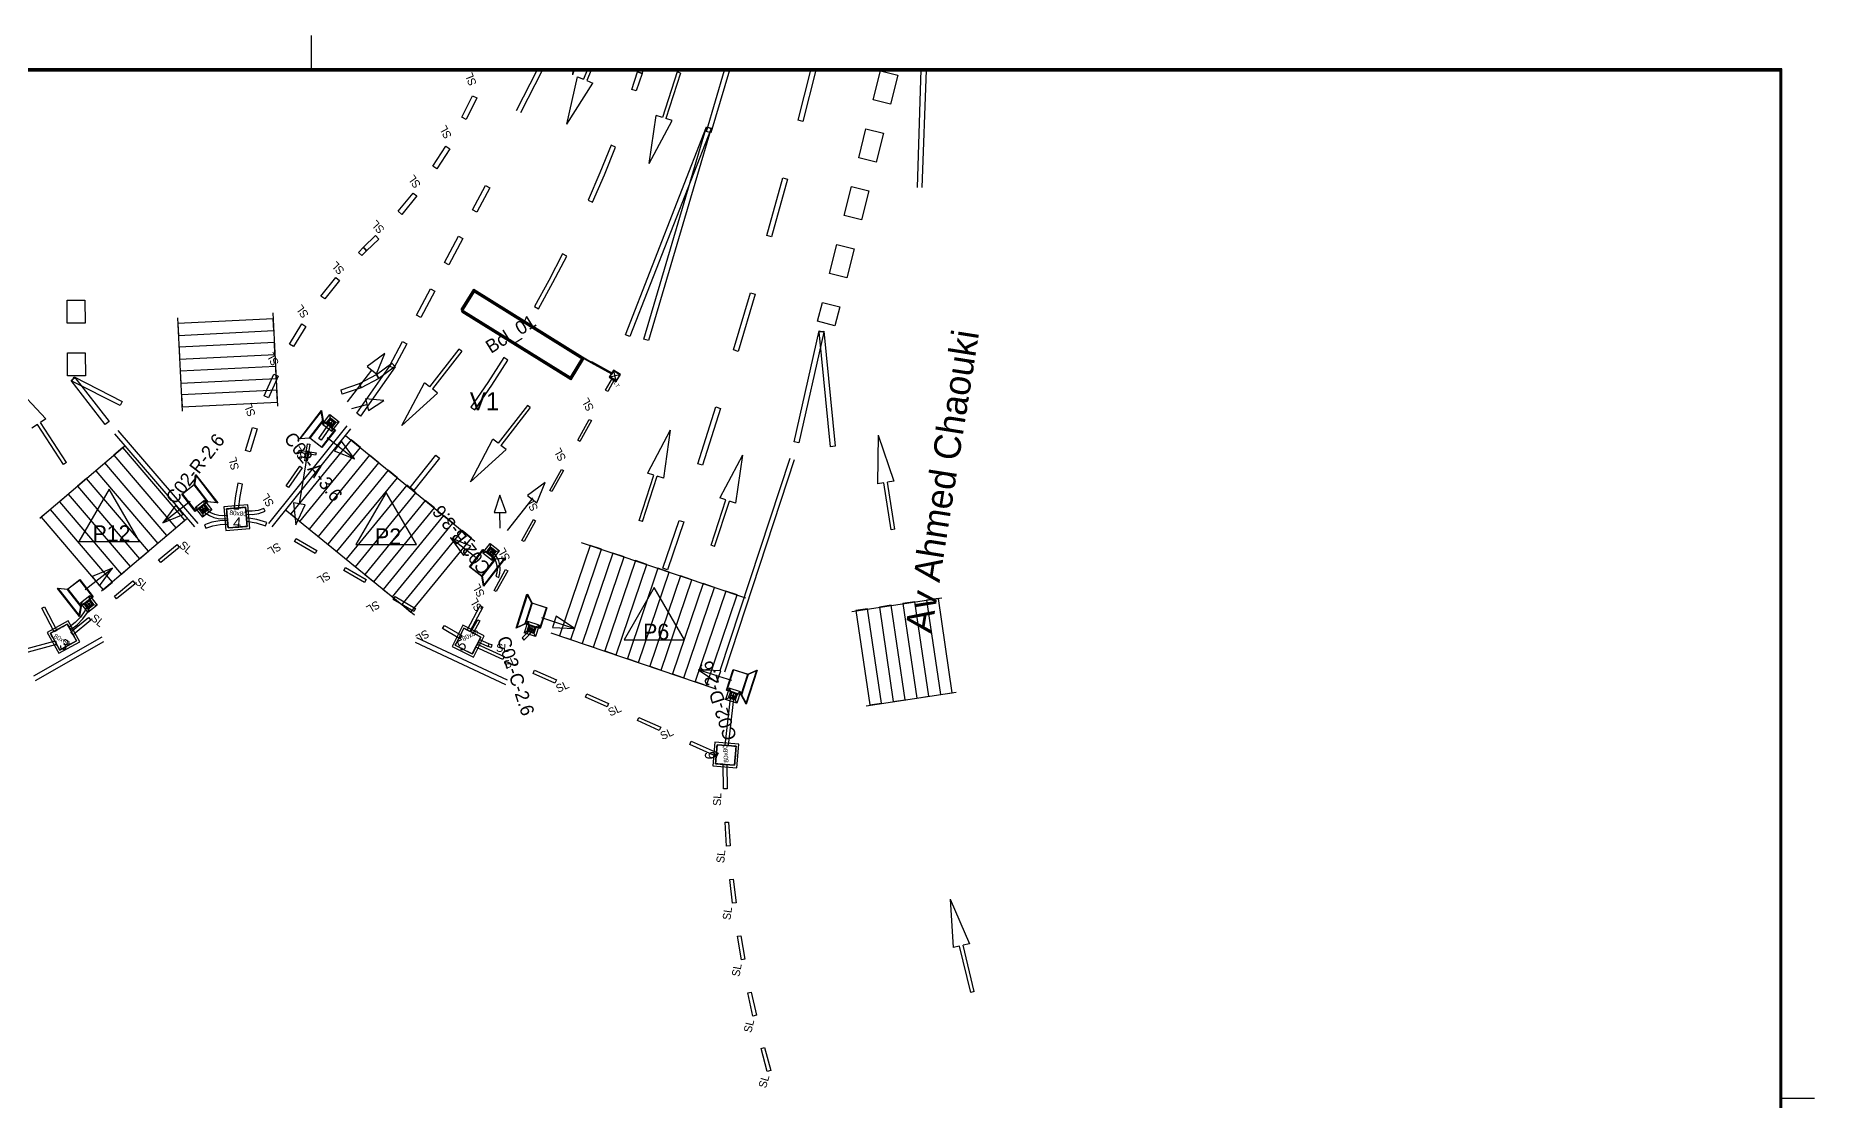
# Model space of a CAD drawing. Header units: millimetres. Extents: x 0 to 420, y 0 to 297.
# Drawn here: x 171.6 to 420, y 148.3 to 297 of the extents above; entities that cross this region are included whole.
import ezdxf

# ---------------------------------------------------------------- set-up
doc = ezdxf.new("R2010")
doc.units = ezdxf.units.MM
for name, color, linetype, true_color in [('BORD_CHAUSSEE_SIGNAUX', 7, 'Continuous', 0xff0000), ('BOUCLE_SATURATION', 7, 'Continuous', 0xb8b800), ('FLECHES_CIRCULATION', 7, 'Continuous', 0x0080ff), ('FOURREAU_BOUCLE', 7, 'Continuous', 0xff8000), ('FOURREAU_CEINTURAGE', 7, 'Continuous', 0xb8008a), ('FOURREAU_FIBRE_MULTI', 7, 'Continuous', 0x0000ff), ('FOURREAU_SUPPORT', 7, 'Continuous', 0x009400), ('SUPPORT_POTENCE', 7, 'Continuous', 0x38de00), ('SUPPORTS_MASSIFS', 7, 'Continuous', 0x999999), ('TEXTE_TRAITS', 7, 'Continuous', 0x000000)]:
    doc.layers.add(name, color=color, linetype=linetype, true_color=true_color)

msp = doc.modelspace()

# ---------------------------------------------------------------- linework, layer by layer
at = {"layer": 'BORD_CHAUSSEE_SIGNAUX'}
for p, q in [((238.75, 286.56), (241.63, 292.18)), ((239.35, 286.27), (242.38, 292.18)), ((295.17, 290.82), (294.71, 275.8)), ((295.24, 292.19), (295.17, 290.82)), ((295.98, 292.19), (295.38, 275.79)), ((191.42, 257.58), (192.09, 244.57)), ((204.73, 258.27), (205.41, 245.26)), ((251.81, 249.34), (253.21, 249.67)), ((252.67, 248.8), (252.35, 250.21)), ((182.61, 241.38), (193.8, 228.41)), ((183.08, 241.85), (194.26, 228.89)), ((204.16, 228.89), (215.13, 242.52)), ((204.63, 228.42), (215.63, 242.08)), ((214.89, 241.16), (232.95, 226.42)), ((172.2, 229.63), (184.07, 239.7)), ((276.93, 237.96), (267.17, 208.32)), ((277.56, 237.75), (267.81, 208.12)), ((180.83, 219.47), (192.69, 229.54)), ((206.46, 230.84), (224.52, 216.1)), ((247.81, 226.23), (270.75, 218.49)), ((285.58, 216.58), (298.16, 218.51)), ((171.36, 207.58), (180.89, 213.03)), ((171.61, 206.96), (181.15, 212.41)), ((237.28, 206.36), (224.68, 212.25)), ((237.51, 206.99), (224.86, 212.9)), ((243.55, 213.6), (266.48, 205.85)), ((287.6, 203.41), (300.18, 205.34))]:
    msp.add_line(p, q, dxfattribs=at)
for points in [[(251.71, 249.32), (252.7, 248.71), (253.3, 249.69), (252.32, 250.3)], [(252.67, 248.8), (251.81, 249.34), (252.35, 250.21), (253.21, 249.67)]]:
    msp.add_lwpolyline(points, close=True, dxfattribs=at)
at = {"layer": 'BOUCLE_SATURATION'}
for p, q in [((248, 252.15), (249.22, 251.4)), ((248.32, 251.83), (248.09, 251.77)), ((249.17, 251.31), (248.32, 251.83))]:
    msp.add_line(p, q, dxfattribs=at)
for points in [[(232.81, 261.61), (248, 252.15), (246.25, 249.32), (231.05, 258.77)], [(232.84, 261.4), (248.04, 251.95), (246.28, 249.12), (231.09, 258.57)], [(232.89, 261.22), (248.09, 251.77), (246.33, 248.94), (231.14, 258.39)]]:
    msp.add_lwpolyline(points, close=True, dxfattribs=at)
at = {"layer": 'FLECHES_CIRCULATION'}
for p, q in [((245.79, 284.64), (247.26, 291.25)), ((246.84, 292.18), (246.57, 291.54)), ((246.61, 292.18), (246.57, 291.54)), ((247.26, 291.25), (248.11, 290.9)), ((248.64, 292.18), (248.11, 290.9)), ((249.18, 292.18), (248.57, 290.71)), ((248.57, 290.71), (249.42, 290.36)), ((261.19, 291.92), (259.13, 285.58)), ((261.67, 291.76), (259.61, 285.42)), ((261.67, 291.76), (261.19, 291.92)), ((245.79, 284.64), (249.42, 290.36)), ((257.31, 279.16), (258.26, 285.86)), ((259.13, 285.58), (258.26, 285.86)), ((257.31, 279.16), (260.48, 285.14)), ((260.48, 285.14), (259.61, 285.42)), ((251.99, 281.68), (250.42, 277.83)), ((251.04, 277.57), (252.61, 281.44)), ((252.61, 281.44), (251.99, 281.68)), ((250.42, 277.83), (248.76, 274.02)), ((249.37, 273.74), (251.04, 277.57)), ((248.76, 274.02), (249.37, 273.74)), ((245.19, 266.51), (243.27, 262.82)), ((243.85, 262.51), (245.78, 266.21)), ((245.78, 266.21), (245.19, 266.51)), ((243.27, 262.82), (241.26, 259.18)), ((241.84, 258.85), (243.85, 262.51)), ((241.26, 259.18), (241.84, 258.85)), ((230.71, 253.23), (226.62, 247.96)), ((231.11, 252.92), (227.02, 247.66)), ((231.11, 252.92), (230.71, 253.23)), ((237, 252.04), (234.74, 248.54)), ((235.3, 248.18), (237.56, 251.68)), ((237.56, 251.68), (237, 252.04)), ((168.42, 248.41), (173.06, 243.48)), ((222.74, 242.54), (225.9, 248.52)), ((226.62, 247.96), (225.9, 248.52)), ((234.74, 248.54), (232.41, 245.1)), ((222.74, 242.54), (227.74, 247.09)), ((227.74, 247.09), (227.02, 247.66)), ((232.95, 244.72), (235.3, 248.18)), ((173.06, 243.48), (172.29, 242.98)), ((232.41, 245.1), (232.95, 244.72)), ((240.29, 245.36), (236.21, 240.09)), ((240.69, 245.05), (236.6, 239.78)), ((240.69, 245.05), (240.29, 245.36)), ((171.87, 242.7), (171.11, 242.2)), ((175.53, 237.13), (171.87, 242.7)), ((175.95, 237.41), (172.29, 242.98)), ((260.24, 241.88), (257.08, 235.9)), ((260.24, 241.88), (259.29, 235.18)), ((289.26, 241.2), (289.15, 234.43)), ((289.26, 241.2), (291.45, 234.8)), ((232.32, 234.67), (235.48, 240.65)), ((232.32, 234.67), (237.33, 239.22)), ((236.21, 240.09), (235.48, 240.65)), ((237.33, 239.22), (236.6, 239.78)), ((175.95, 237.41), (175.53, 237.13)), ((270.31, 238.43), (267.14, 232.45)), ((270.31, 238.43), (269.36, 231.73)), ((255.89, 229.28), (257.95, 235.62)), ((256.36, 229.13), (258.42, 235.47)), ((257.95, 235.62), (257.08, 235.9)), ((259.29, 235.18), (258.42, 235.47)), ((290.05, 234.57), (289.15, 234.43)), ((291.09, 227.99), (290.05, 234.57)), ((291.45, 234.8), (290.55, 234.65)), ((291.59, 228.07), (290.55, 234.65)), ((265.95, 225.83), (268.01, 232.16)), ((266.43, 225.67), (268.49, 232.01)), ((268.01, 232.16), (267.14, 232.45)), ((269.36, 231.73), (268.49, 232.01)), ((256.36, 229.13), (255.89, 229.28)), ((291.59, 228.07), (291.09, 227.99)), ((266.43, 225.67), (265.95, 225.83)), ((299.32, 176.41), (302.01, 170.2)), ((299.32, 176.41), (299.74, 169.65)), ((300.63, 169.87), (299.74, 169.65)), ((302.19, 163.39), (300.63, 169.87)), ((302.01, 170.2), (301.12, 169.99)), ((302.67, 163.5), (301.12, 169.99)), ((302.67, 163.5), (302.19, 163.39))]:
    msp.add_line(p, q, dxfattribs=at)
for points in [[(256.3, 291.72), (255.48, 289.28), (254.85, 289.49), (255.66, 291.93)], [(256.42, 292.18), (256.3, 291.74), (255.66, 291.91), (255.73, 292.18)], [(268.49, 292.18), (265.92, 283.44), (265.29, 283.62), (267.8, 292.18)], [(280.57, 292.18), (278.73, 285.01), (278.09, 285.17), (279.88, 292.18)], [(292.02, 291.46), (291, 287.42), (288.58, 288.03), (289.59, 292.07)], [(265.93, 284.02), (254.61, 254.97), (253.99, 255.22), (265.31, 284.27)], [(265.94, 284.05), (257.18, 254.42), (256.54, 254.61), (265.3, 284.24)], [(289.99, 283.38), (288.97, 279.34), (286.55, 279.95), (287.56, 283.99)], [(235.03, 275.75), (233.22, 272.34), (232.63, 272.66), (234.45, 276.06)], [(276.59, 276.95), (274.37, 268.91), (273.73, 269.1), (275.95, 277.12)], [(287.96, 275.3), (286.94, 271.26), (284.52, 271.87), (285.53, 275.91)], [(231.26, 268.67), (229.31, 264.99), (228.72, 265.3), (230.68, 268.98)], [(285.93, 267.22), (284.91, 263.18), (282.49, 263.79), (283.51, 267.83)], [(227.35, 261.31), (225.39, 257.63), (224.8, 257.95), (226.76, 261.62)], [(272.08, 260.9), (269.7, 252.91), (269.06, 253.1), (271.44, 261.09)], [(178.52, 256.86), (176.02, 256.84), (176, 260.05), (178.5, 260.06)], [(283.9, 259.14), (283.23, 256.49), (280.81, 257.1), (281.48, 259.75)], [(191.48, 256.8), (191.56, 255.14), (204.88, 255.8), (204.8, 257.46)], [(191.65, 253.48), (191.73, 251.81), (205.04, 252.47), (204.96, 254.13)], [(223.44, 253.95), (221.62, 250.55), (221.04, 250.86), (222.85, 254.27)], [(281.68, 255.6), (278.21, 240.12), (277.56, 240.26), (281.02, 255.75)], [(283.26, 239.65), (282.6, 239.59), (281.02, 255.64), (281.68, 255.71)], [(178.57, 249.49), (176.07, 249.47), (176.05, 252.68), (178.55, 252.69)], [(221.82, 250.76), (217, 243.87), (216.45, 244.26), (221.36, 251.28)], [(221.81, 250.77), (219.56, 249.1), (219.21, 249.67), (221.37, 251.27)], [(181.88, 243.11), (181.35, 242.7), (176.56, 248.85), (177.09, 249.26)], [(183.7, 245.92), (183.4, 245.33), (176.68, 248.76), (176.98, 249.36)], [(191.82, 250.15), (191.9, 248.48), (205.22, 249.14), (205.14, 250.81)], [(217.08, 247.81), (214.43, 246.91), (214.27, 247.55), (216.82, 248.42)], [(219.56, 249.1), (217.08, 247.81), (216.82, 248.42), (219.21, 249.67)], [(191.98, 246.82), (192.07, 245.15), (205.38, 245.81), (205.3, 247.48)], [(267.25, 244.94), (264.72, 237), (264.09, 237.21), (266.61, 245.14)], [(191.2, 228.27), (192.47, 229.35), (183.81, 239.49), (182.54, 238.4)], [(207.24, 230.2), (208.53, 229.15), (216.97, 239.47), (215.68, 240.53)], [(188.67, 226.1), (189.93, 227.18), (181.28, 237.32), (180.01, 236.24)], [(209.82, 228.09), (211.11, 227.04), (219.55, 237.36), (218.26, 238.42)], [(212.41, 225.99), (213.7, 224.94), (222.14, 235.26), (220.84, 236.32)], [(228.02, 237.99), (224.43, 233.46), (223.92, 233.89), (227.5, 238.39)], [(186.13, 223.94), (187.4, 225.02), (178.74, 235.16), (177.47, 234.07)], [(214.99, 223.88), (216.28, 222.83), (224.72, 233.15), (223.43, 234.21)], [(183.6, 221.76), (184.87, 222.85), (176.21, 232.98), (174.95, 231.9)], [(217.57, 221.77), (218.86, 220.72), (227.3, 231.05), (226.01, 232.1)], [(181.07, 219.6), (182.34, 220.68), (173.68, 230.82), (172.41, 229.74)], [(220.15, 219.67), (221.44, 218.61), (229.88, 228.94), (228.59, 229.99)], [(262.12, 229.08), (259.85, 222.41), (259.22, 222.63), (261.48, 229.29)], [(222.74, 217.56), (224.03, 216.51), (232.46, 226.83), (231.17, 227.89)], [(244.77, 213.2), (246.35, 212.66), (250.63, 225.29), (249.05, 225.82)], [(247.93, 212.13), (249.51, 211.59), (253.79, 224.22), (252.21, 224.75)], [(251.09, 211.07), (252.67, 210.53), (256.95, 223.16), (255.37, 223.69)], [(254.25, 210), (255.82, 209.46), (260.1, 222.09), (258.52, 222.62)], [(257.4, 208.93), (258.98, 208.39), (263.26, 221.02), (261.68, 221.55)], [(260.56, 207.86), (262.14, 207.32), (266.42, 219.95), (264.84, 220.48)], [(263.72, 206.79), (265.3, 206.26), (269.57, 218.89), (268, 219.42)], [(288.08, 203.53), (289.73, 203.77), (287.78, 216.96), (286.13, 216.72)], [(291.38, 204.02), (293.03, 204.26), (291.08, 217.45), (289.43, 217.2)], [(294.68, 204.5), (296.33, 204.75), (294.37, 217.94), (292.72, 217.69)], [(297.97, 204.99), (299.62, 205.24), (297.67, 218.42), (296.02, 218.18)]]:
    msp.add_lwpolyline(points, close=True, dxfattribs=at)
at = {"layer": 'FOURREAU_BOUCLE'}
for points in [[(252.17, 249.88), (252.09, 249.73), (249.18, 251.32), (249.26, 251.48)], [(252.45, 249.02), (251.5, 247.31), (251.2, 247.47), (252.16, 249.18)], [(249.22, 243.23), (247.6, 240.32), (247.31, 240.49), (248.93, 243.4)], [(245.33, 236.25), (243.71, 233.34), (243.42, 233.5), (245.04, 236.41)], [(241.44, 229.26), (239.82, 226.35), (239.53, 226.51), (241.15, 229.42)], [(237.55, 222.27), (235.92, 219.36), (235.63, 219.52), (237.25, 222.43)], [(233.65, 215.28), (232.7, 213.57), (232.41, 213.74), (233.36, 215.44)]]:
    msp.add_lwpolyline(points, close=True, dxfattribs=at)
at = {"layer": 'FOURREAU_CEINTURAGE'}
for p, q in [((199.28, 231), (199.61, 231.02)), ((199.61, 231.02), (199.94, 231.05)), ((199.94, 231.05), (200.28, 231.07)), ((200.28, 231.07), (200.61, 231.1)), ((200.61, 231.1), (200.94, 231.13)), ((200.94, 231.13), (200.97, 230.79)), ((196.24, 229.04), (195.19, 228.69)), ((195.19, 228.69), (195.39, 228.23)), ((195.39, 228.23), (196.36, 228.55)), ((197.32, 229.23), (196.24, 229.04)), ((196.36, 228.55), (197.37, 228.74)), ((198.42, 229.27), (197.32, 229.23)), ((197.37, 228.74), (198.4, 228.77)), ((198.28, 230.92), (198.62, 230.94)), ((198.31, 230.58), (198.28, 230.92)), ((198.34, 230.25), (198.31, 230.58)), ((198.36, 229.92), (198.34, 230.25)), ((198.39, 229.59), (198.36, 229.92)), ((198.41, 229.26), (198.39, 229.59)), ((198.4, 228.77), (198.42, 229.27)), ((198.44, 228.92), (198.41, 229.26)), ((198.47, 228.59), (198.44, 228.92)), ((198.49, 228.26), (198.47, 228.59)), ((198.62, 230.94), (198.95, 230.97)), ((198.95, 230.97), (199.28, 231)), ((200.97, 230.79), (200.99, 230.46)), ((200.99, 230.46), (201.02, 230.13)), ((201.02, 230.13), (201.05, 229.8)), ((201.05, 229.8), (201.07, 229.46)), ((201.11, 229.68), (201.06, 229.19)), ((201.06, 229.19), (202.4, 228.95)), ((201.07, 229.46), (201.1, 229.13)), ((201.1, 229.13), (201.12, 228.8)), ((202.51, 229.43), (201.11, 229.68)), ((201.12, 228.8), (201.15, 228.47)), ((202.4, 228.95), (203.7, 228.55)), ((203.88, 229.01), (202.51, 229.43)), ((203.7, 228.55), (203.88, 229.01)), ((198.82, 228.28), (198.49, 228.26)), ((199.16, 228.31), (198.82, 228.28)), ((199.49, 228.34), (199.16, 228.31)), ((199.82, 228.36), (199.49, 228.34)), ((200.15, 228.39), (199.82, 228.36)), ((200.49, 228.42), (200.15, 228.39)), ((200.82, 228.44), (200.49, 228.42)), ((201.15, 228.47), (200.82, 228.44)), ((173.69, 213.54), (173.99, 213.7)), ((173.99, 213.7), (174.28, 213.86)), ((174.28, 213.86), (174.57, 214.02)), ((174.57, 214.02), (174.86, 214.18)), ((174.86, 214.18), (175.15, 214.34)), ((175.15, 214.34), (175.45, 214.5)), ((175.45, 214.5), (175.74, 214.66)), ((175.74, 214.66), (176.03, 214.82)), ((176.03, 214.82), (176.19, 214.53)), ((176.19, 214.53), (176.35, 214.24)), ((176.35, 214.24), (176.51, 213.95)), ((176.51, 213.95), (176.67, 213.65)), ((176.67, 213.65), (176.83, 213.36)), ((230.97, 213.34), (231.12, 213.64)), ((231.12, 213.64), (231.28, 213.94)), ((231.28, 213.94), (231.43, 214.24)), ((231.43, 214.24), (231.72, 214.08)), ((231.72, 214.08), (232.02, 213.93)), ((232.02, 213.93), (232.32, 213.78)), ((232.32, 213.78), (232.61, 213.63)), ((232.61, 213.63), (232.91, 213.48)), ((173.85, 213.25), (173.69, 213.54)), ((174.01, 212.95), (173.85, 213.25)), ((174.18, 212.66), (174.01, 212.95)), ((174.34, 212.37), (174.18, 212.66)), ((174.5, 212.08), (174.34, 212.37)), ((174.66, 211.78), (174.5, 212.08)), ((174.82, 211.49), (174.66, 211.78)), ((174.98, 211.2), (174.82, 211.49)), ((175.27, 211.36), (174.98, 211.2)), ((175.56, 211.52), (175.27, 211.36)), ((175.85, 211.68), (175.56, 211.52)), ((176.15, 211.84), (175.85, 211.68)), ((176.44, 212), (176.15, 211.84)), ((176.73, 212.16), (176.44, 212)), ((177.02, 212.32), (176.73, 212.16)), ((176.83, 213.36), (176.99, 213.07)), ((176.99, 213.07), (177.15, 212.78)), ((177.31, 212.49), (177.02, 212.32)), ((177.15, 212.78), (177.31, 212.49)), ((230.22, 211.86), (230.37, 212.16)), ((230.51, 211.71), (230.22, 211.86)), ((230.37, 212.16), (230.52, 212.45)), ((230.81, 211.56), (230.51, 211.71)), ((230.52, 212.45), (230.67, 212.75)), ((230.67, 212.75), (230.82, 213.05)), ((231.11, 211.41), (230.81, 211.56)), ((230.82, 213.05), (230.97, 213.34)), ((231.4, 211.25), (231.11, 211.41)), ((231.7, 211.1), (231.4, 211.25)), ((232.89, 211.24), (232.74, 210.95)), ((233.05, 211.54), (232.89, 211.24)), ((232.91, 213.48), (233.21, 213.33)), ((233.2, 211.84), (233.05, 211.54)), ((233.35, 212.13), (233.2, 211.84)), ((233.21, 213.33), (233.51, 213.18)), ((233.5, 212.43), (233.35, 212.13)), ((233.65, 212.73), (233.5, 212.43)), ((233.51, 213.18), (233.8, 213.02)), ((233.8, 213.02), (233.65, 212.73)), ((232, 210.95), (231.7, 211.1)), ((232.3, 210.8), (232, 210.95)), ((232.59, 210.65), (232.3, 210.8)), ((232.74, 210.95), (232.59, 210.65)), ((266.62, 195.99), (266.64, 196.32)), ((266.64, 196.32), (266.67, 196.65)), ((266.67, 196.65), (266.69, 196.99)), ((266.69, 196.99), (266.72, 197.32)), ((266.72, 197.32), (266.75, 197.65)), ((266.75, 197.65), (266.77, 197.98)), ((266.77, 197.98), (267.1, 197.96)), ((267.1, 197.96), (267.44, 197.93)), ((267.44, 197.93), (267.77, 197.9)), ((267.77, 197.9), (268.1, 197.88)), ((268.1, 197.88), (268.43, 197.85)), ((268.43, 197.85), (268.77, 197.83)), ((268.77, 197.83), (269.1, 197.8)), ((269.1, 197.8), (269.43, 197.77)), ((269.33, 196.44), (269.3, 196.11)), ((269.35, 196.78), (269.33, 196.44)), ((269.38, 197.11), (269.35, 196.78)), ((269.4, 197.44), (269.38, 197.11)), ((269.43, 197.77), (269.4, 197.44)), ((266.56, 195.32), (266.59, 195.66)), ((266.9, 195.3), (266.56, 195.32)), ((266.59, 195.66), (266.62, 195.99)), ((267.23, 195.27), (266.9, 195.3)), ((267.56, 195.25), (267.23, 195.27)), ((267.89, 195.22), (267.56, 195.25)), ((268.22, 195.19), (267.89, 195.22)), ((268.56, 195.17), (268.22, 195.19)), ((268.89, 195.14), (268.56, 195.17)), ((269.22, 195.12), (268.89, 195.14)), ((269.25, 195.45), (269.22, 195.12)), ((269.27, 195.78), (269.25, 195.45)), ((269.3, 196.11), (269.27, 195.78))]:
    msp.add_line(p, q, dxfattribs=at)
for points in [[(197.92, 231.22), (198.19, 227.9), (201.51, 228.16), (201.25, 231.48)], [(198.28, 230.92), (198.49, 228.26), (201.15, 228.47), (200.94, 231.13)], [(210.89, 225.09), (210.64, 224.66), (207.76, 226.35), (208.02, 226.78)], [(191.68, 225.54), (189.11, 223.43), (188.79, 223.81), (191.36, 225.93)], [(217.78, 221.04), (217.53, 220.61), (214.66, 222.3), (214.91, 222.73)], [(185.51, 220.46), (182.93, 218.34), (182.62, 218.73), (185.19, 220.85)], [(224.68, 216.99), (224.43, 216.56), (221.55, 218.25), (221.81, 218.68)], [(173.24, 213.67), (174.85, 210.75), (177.77, 212.35), (176.16, 215.27)], [(173.69, 213.54), (174.98, 211.2), (177.31, 212.49), (176.03, 214.82)], [(179.33, 215.37), (176.86, 213.34), (176.55, 213.73), (179.01, 215.76)], [(231.11, 213.21), (230.85, 212.78), (228.45, 214.19), (228.7, 214.62)], [(231.28, 214.68), (229.77, 211.71), (232.74, 210.2), (234.25, 213.17)], [(231.43, 214.24), (230.22, 211.86), (232.59, 210.65), (233.8, 213.02)], [(174.51, 211.99), (169.88, 210.74), (169.75, 211.23), (174.38, 212.47)], [(237.05, 210.32), (236.84, 209.87), (233.08, 211.58), (233.28, 212.03)], [(244.33, 207.02), (244.13, 206.57), (241.09, 207.94), (241.3, 208.4)], [(251.62, 203.72), (251.41, 203.26), (248.38, 204.64), (248.58, 205.09)], [(258.91, 200.41), (258.7, 199.96), (255.66, 201.34), (255.87, 201.79)], [(266.92, 196.78), (266.71, 196.33), (262.95, 198.03), (263.15, 198.49)], [(269.79, 198.08), (266.47, 198.34), (266.2, 195.02), (269.53, 194.76)], [(269.43, 197.77), (266.77, 197.98), (266.56, 195.32), (269.22, 195.12)], [(268.18, 191.84), (267.68, 191.82), (267.62, 195.21), (268.12, 195.22)], [(268.61, 183.86), (268.11, 183.82), (267.89, 187.15), (268.38, 187.18)], [(269.44, 175.92), (268.94, 175.85), (268.55, 179.17), (269.04, 179.22)], [(270.66, 168.03), (270.16, 167.94), (269.61, 171.23), (270.1, 171.31)], [(272.27, 160.21), (271.78, 160.09), (271.06, 163.35), (271.55, 163.45)], [(274.27, 152.47), (273.79, 152.34), (272.91, 155.56), (273.39, 155.68)]]:
    msp.add_lwpolyline(points, close=True, dxfattribs=at)
at = {"layer": 'FOURREAU_FIBRE_MULTI'}
for p, q in [((181.87, 233.65), (177.66, 226.35)), ((186.1, 226.35), (181.87, 233.65)), ((199.87, 234.51), (199.55, 232.73)), ((200.52, 234.38), (199.87, 234.51)), ((200.2, 232.62), (200.52, 234.38)), ((199.55, 232.73), (199.28, 230.94)), ((199.94, 230.85), (200.2, 232.62)), ((220.56, 233.22), (216.35, 225.92)), ((224.78, 225.92), (220.56, 233.22)), ((199.28, 230.94), (199.94, 230.85)), ((177.66, 226.35), (186.1, 226.35)), ((216.35, 225.92), (224.78, 225.92)), ((257.99, 219.92), (253.78, 212.61)), ((262.21, 212.62), (257.99, 219.92)), ((253.78, 212.61), (262.21, 212.62))]:
    msp.add_line(p, q, dxfattribs=at)
for points in [[(233.21, 288.31), (231.75, 285.29), (231.15, 285.6), (232.6, 288.58)], [(229.45, 281.2), (227.64, 278.39), (227.09, 278.76), (228.88, 281.55)], [(224.87, 274.6), (222.74, 272.02), (222.23, 272.46), (224.35, 275.01)], [(219.54, 268.59), (217.84, 266.96), (217.38, 267.45), (219.07, 269.07)], [(217.85, 266.97), (217.16, 266.27), (216.68, 266.73), (217.38, 267.44)], [(214.06, 262.82), (212, 260.22), (211.46, 260.62), (213.54, 263.24)], [(209.35, 256.4), (207.64, 253.57), (207.06, 253.9), (208.79, 256.76)], [(205.49, 249.45), (204.14, 246.42), (203.53, 246.68), (204.89, 249.74)], [(202.53, 242.07), (201.58, 238.9), (200.93, 239.07), (201.9, 242.28)]]:
    msp.add_lwpolyline(points, close=True, dxfattribs=at)
at = {"layer": 'FOURREAU_SUPPORT'}
for p, q in [((212.86, 243.33), (212.73, 243.43)), ((212.85, 243.44), (212.75, 243.31)), ((212.32, 242.9), (212.45, 242.8)), ((212.44, 242.92), (212.34, 242.79)), ((212.85, 242.49), (212.98, 242.39)), ((212.86, 242.38), (212.96, 242.51)), ((213.39, 242.92), (213.26, 243.02)), ((213.27, 242.9), (213.37, 243.04)), ((194.65, 231.01), (194.51, 230.91)), ((194.53, 231.03), (194.63, 230.9)), ((195.17, 231.42), (195.04, 231.32)), ((195.16, 231.3), (195.06, 231.44)), ((194.92, 230.38), (195.05, 230.49)), ((194.94, 230.5), (195.04, 230.37)), ((195.45, 230.79), (195.58, 230.89)), ((195.57, 230.78), (195.46, 230.91)), ((234.69, 224.9), (234.83, 224.8)), ((234.81, 224.92), (234.71, 224.79)), ((235.24, 225.33), (235.1, 225.43)), ((235.22, 225.44), (235.12, 225.31)), ((235.22, 224.49), (235.35, 224.39)), ((235.23, 224.38), (235.34, 224.51)), ((235.76, 224.92), (235.63, 225.02)), ((235.65, 224.9), (235.75, 225.03)), ((178.65, 217.71), (178.52, 217.61)), ((178.54, 217.72), (178.64, 217.59)), ((178.93, 217.08), (179.06, 217.18)), ((178.94, 217.2), (179.05, 217.06)), ((179.18, 218.12), (179.05, 218.02)), ((179.17, 218), (179.06, 218.13)), ((179.46, 217.49), (179.59, 217.59)), ((179.57, 217.47), (179.47, 217.6)), ((240.37, 213.95), (240.53, 213.9)), ((240.47, 214), (240.42, 213.84)), ((240.73, 214.53), (240.58, 214.58)), ((240.68, 214.64), (240.63, 214.48)), ((241, 213.74), (241.16, 213.69)), ((241.06, 213.64), (241.11, 213.8)), ((241.37, 214.32), (241.21, 214.38)), ((241.26, 214.27), (241.32, 214.43)), ((268.5, 204.64), (268.66, 204.59)), ((268.6, 204.69), (268.55, 204.54)), ((268.86, 205.22), (268.7, 205.28)), ((268.81, 205.33), (268.76, 205.17)), ((269.13, 204.44), (269.29, 204.38)), ((269.18, 204.33), (269.24, 204.49)), ((269.5, 205.02), (269.34, 205.07)), ((269.39, 204.96), (269.44, 205.12))]:
    msp.add_line(p, q, dxfattribs=at)
for points in [[(212.15, 242.82), (212.77, 243.61), (213.56, 243), (212.94, 242.21)], [(195.14, 231.6), (195.75, 230.81), (194.96, 230.2), (194.35, 230.99)], [(234.53, 224.82), (235.14, 225.61), (235.93, 225), (235.32, 224.21)], [(179.14, 218.3), (179.76, 217.51), (178.96, 216.9), (178.35, 217.69)], [(241.5, 214.46), (241.19, 213.51), (240.24, 213.82), (240.55, 214.77)], [(269.63, 205.15), (269.32, 204.2), (268.37, 204.51), (268.68, 205.46)]]:
    msp.add_lwpolyline(points, close=True, dxfattribs=at)
at = {"layer": 'SUPPORT_POTENCE'}
for p, q in [((195.17, 231.05), (194.86, 230.76)), ((195.6, 230.66), (195.17, 231.05)), ((194.86, 230.76), (195.34, 230.33)), ((195.34, 230.33), (195.89, 229.98)), ((196.08, 230.35), (195.6, 230.66)), ((195.89, 229.98), (196.48, 229.73)), ((196.62, 230.12), (196.08, 230.35)), ((196.48, 229.73), (197.11, 229.58)), ((197.18, 229.99), (196.62, 230.12)), ((197.11, 229.58), (197.76, 229.53)), ((197.75, 229.95), (197.18, 229.99)), ((198.33, 230), (197.75, 229.95)), ((197.76, 229.53), (198.4, 229.59)), ((198.4, 229.59), (198.33, 230)), ((201.01, 230.58), (200.97, 230.17)), ((200.97, 230.17), (201.88, 230.15)), ((201.85, 230.57), (201.01, 230.58)), ((202.69, 230.69), (201.85, 230.57)), ((201.88, 230.15), (202.79, 230.29)), ((203.49, 230.96), (202.69, 230.69)), ((202.79, 230.29), (203.66, 230.57)), ((203.66, 230.57), (203.49, 230.96)), ((235.27, 225.08), (235, 224.76)), ((235, 224.76), (235.37, 224.4)), ((235.69, 224.67), (235.27, 225.08)), ((235.37, 224.4), (235.67, 223.98)), ((235.67, 223.98), (235.89, 223.52)), ((236.03, 224.19), (235.69, 224.67)), ((236.28, 223.66), (236.03, 224.19)), ((236.43, 223.09), (236.28, 223.66)), ((235.89, 223.52), (236.02, 223.02)), ((236.02, 221.99), (235.89, 221.5)), ((235.89, 221.5), (236.28, 221.35)), ((236.02, 223.02), (236.07, 222.51)), ((236.07, 222.51), (236.02, 221.99)), ((236.28, 221.35), (236.43, 221.92)), ((236.49, 222.51), (236.43, 223.09)), ((236.43, 221.92), (236.49, 222.51)), ((178.5, 216.67), (177.88, 215.81)), ((178.2, 215.54), (178.86, 216.46)), ((178.98, 217.62), (178.5, 216.67)), ((178.86, 216.46), (179.36, 217.47)), ((179.36, 217.47), (178.98, 217.62)), ((177.14, 215.05), (176.29, 214.41)), ((176.29, 214.41), (176.52, 214.06)), ((176.52, 214.06), (177.42, 214.74)), ((177.88, 215.81), (177.14, 215.05)), ((177.42, 214.74), (178.2, 215.54)), ((240.72, 214.3), (240.19, 213.55)), ((240.51, 213.28), (241.08, 214.09)), ((241.08, 214.09), (240.72, 214.3)), ((240.19, 213.55), (239.54, 212.91)), ((239.54, 212.91), (239.8, 212.59)), ((239.8, 212.59), (240.51, 213.28))]:
    msp.add_line(p, q, dxfattribs=at)
for points in [[(212.99, 242.67), (211.49, 240.49), (211.15, 240.73), (212.65, 242.9)], [(208.84, 236.65), (206.95, 233.91), (206.6, 234.15), (208.5, 236.89)], [(174.57, 213.94), (174.21, 213.75), (172.48, 217.06), (172.85, 217.25)], [(234.08, 217.21), (232.25, 213.8), (231.88, 213.99), (233.71, 217.4)], [(234.96, 212.07), (234.78, 211.69), (233.42, 212.31), (233.59, 212.69)], [(235.32, 211.97), (235.22, 211.56), (234.8, 211.68), (234.93, 212.08)], [(269.1, 204.83), (268.3, 197.85), (267.88, 197.9), (268.68, 204.87)]]:
    msp.add_lwpolyline(points, close=True, dxfattribs=at)
at = {"layer": 'SUPPORTS_MASSIFS'}
for p, q in [((211.69, 242.76), (212.71, 244.08)), ((212.71, 244.08), (214.02, 243.06)), ((212.8, 243.38), (212.71, 244.08)), ((212.39, 242.85), (211.69, 242.76)), ((211.69, 242.76), (213, 241.74)), ((212.39, 242.85), (212.8, 243.38)), ((212.39, 242.85), (212.91, 242.44)), ((212.63, 243.08), (213.08, 242.74)), ((213.03, 243.13), (212.68, 242.69)), ((212.8, 243.38), (213.32, 242.97)), ((212.91, 242.44), (213.32, 242.97)), ((212.91, 242.44), (213, 241.74)), ((213, 241.74), (214.02, 243.06)), ((213.32, 242.97), (214.02, 243.06)), ((195.2, 232.07), (193.89, 231.05)), ((193.89, 231.05), (194.91, 229.74)), ((194.59, 230.96), (193.89, 231.05)), ((195.12, 231.37), (194.59, 230.96)), ((195.28, 231.08), (194.83, 230.73)), ((195.23, 230.68), (194.88, 231.13)), ((195.12, 231.37), (195.2, 232.07)), ((195.12, 231.37), (195.52, 230.85)), ((195.2, 232.07), (196.23, 230.76)), ((194.59, 230.96), (195, 230.44)), ((196.23, 230.76), (194.91, 229.74)), ((195, 230.44), (194.91, 229.74)), ((195.52, 230.85), (195, 230.44)), ((195.52, 230.85), (196.23, 230.76)), ((234.06, 224.76), (235.08, 226.08)), ((235.08, 226.08), (236.4, 225.06)), ((235.17, 225.38), (235.08, 226.08)), ((234.76, 224.85), (234.06, 224.76)), ((234.06, 224.76), (235.38, 223.74)), ((234.76, 224.85), (235.17, 225.38)), ((234.76, 224.85), (235.29, 224.44)), ((235, 225.08), (235.45, 224.74)), ((235.4, 225.13), (235.05, 224.69)), ((235.17, 225.38), (235.7, 224.97)), ((235.29, 224.44), (235.7, 224.97)), ((235.29, 224.44), (235.38, 223.74)), ((235.38, 223.74), (236.4, 225.06)), ((235.7, 224.97), (236.4, 225.06)), ((179.2, 218.77), (177.89, 217.75)), ((179.11, 218.07), (179.2, 218.77)), ((179.2, 218.77), (180.22, 217.45)), ((177.89, 217.75), (178.91, 216.43)), ((178.59, 217.66), (177.89, 217.75)), ((179.11, 218.07), (178.59, 217.66)), ((178.59, 217.66), (179, 217.13)), ((179.28, 217.77), (178.83, 217.43)), ((179.23, 217.38), (178.88, 217.82)), ((180.22, 217.45), (178.91, 216.43)), ((179, 217.13), (178.91, 216.43)), ((179.52, 217.54), (179, 217.13)), ((179.11, 218.07), (179.52, 217.54)), ((179.52, 217.54), (180.22, 217.45)), ((240.33, 215.19), (239.82, 213.6)), ((240.45, 213.92), (239.82, 213.6)), ((241.92, 214.67), (240.33, 215.19)), ((240.65, 214.56), (240.33, 215.19)), ((240.65, 214.56), (240.45, 213.92)), ((241.08, 213.72), (240.45, 213.92)), ((241.14, 214.05), (240.6, 214.22)), ((241.29, 214.35), (240.65, 214.56)), ((240.78, 213.87), (240.96, 214.41)), ((241.29, 214.35), (241.08, 213.72)), ((241.08, 213.72), (241.4, 213.09)), ((241.29, 214.35), (241.92, 214.67)), ((241.92, 214.67), (241.4, 213.09)), ((241.4, 213.09), (239.82, 213.6)), ((268.47, 205.88), (267.96, 204.3)), ((268.59, 204.62), (267.96, 204.3)), ((269.54, 203.78), (267.96, 204.3)), ((270.06, 205.37), (268.47, 205.88)), ((268.79, 205.25), (268.47, 205.88)), ((268.79, 205.25), (268.59, 204.62)), ((269.22, 204.41), (268.59, 204.62)), ((269.28, 204.75), (268.74, 204.92)), ((269.43, 205.05), (268.79, 205.25)), ((268.92, 204.56), (269.09, 205.1)), ((269.43, 205.05), (269.22, 204.41)), ((269.22, 204.41), (269.54, 203.78)), ((269.43, 205.05), (270.06, 205.37)), ((270.06, 205.37), (269.54, 203.78))]:
    msp.add_line(p, q, dxfattribs=at)
at = {"layer": 'TEXTE_TRAITS'}
for p, q in [((210.16, 292.22), (210.16, 297)), ((415.32, 292.22), (5.03, 292.16)), ((415.32, 25.19), (415.32, 292.22)), ((220.38, 252.61), (217.91, 250.78)), ((219.22, 249.76), (220.38, 252.61)), ((215.15, 245.87), (218.56, 250.27)), ((217.91, 250.78), (219.22, 249.76)), ((220.22, 246.05), (217.68, 246.28)), ((217.68, 246.28), (218.08, 244.67)), ((218.08, 244.67), (220.22, 246.05)), ((215.75, 244.95), (217.88, 245.47)), ((209.57, 238.77), (208.44, 231.63)), ((212.32, 240.86), (213.81, 239.7)), ((212.32, 240.86), (213.81, 239.7)), ((214.32, 240.36), (213.3, 239.04)), ((213.3, 239.04), (216.16, 237.88)), ((213.81, 239.7), (216.16, 237.88)), ((216.16, 237.88), (214.32, 240.36)), ((242.75, 234.61), (240.28, 232.78)), ((241.6, 231.76), (242.75, 234.61)), ((191.2, 231.43), (189.37, 228.96)), ((192.22, 230.12), (191.2, 231.43)), ((193.2, 231.93), (191.71, 230.77)), ((193.2, 231.93), (191.71, 230.77)), ((209.26, 231.5), (207.61, 231.76)), ((207.61, 231.76), (207.97, 228.7)), ((207.97, 228.7), (209.26, 231.5)), ((236.44, 232.82), (235.63, 230.4)), ((237.3, 230.42), (236.44, 232.82)), ((237.53, 227.87), (240.94, 232.27)), ((240.28, 232.78), (241.6, 231.76)), ((191.71, 230.77), (189.37, 228.96)), ((189.37, 228.96), (192.22, 230.12)), ((235.63, 230.4), (237.3, 230.42)), ((236.49, 228.22), (236.46, 230.41)), ((231.88, 225.04), (229.54, 226.86)), ((232.39, 225.7), (229.54, 226.86)), ((229.54, 226.86), (231.37, 224.38)), ((231.37, 224.38), (232.39, 225.7)), ((233.37, 223.88), (231.88, 225.04)), ((233.37, 223.88), (231.88, 225.04)), ((182.36, 222.62), (179.5, 221.46)), ((179.5, 221.46), (180.52, 220.15)), ((180.01, 220.81), (182.36, 222.62)), ((180.52, 220.15), (182.36, 222.62)), ((178.52, 219.65), (180.01, 220.81)), ((178.52, 219.65), (180.01, 220.81)), ((242.27, 215.73), (244.06, 215.15)), ((242.27, 215.73), (244.06, 215.15)), ((244.32, 215.94), (243.8, 214.35)), ((243.8, 214.35), (246.88, 214.23)), ((244.06, 215.15), (246.88, 214.23)), ((246.88, 214.23), (244.32, 215.94)), ((267.02, 207.53), (264.2, 208.44)), ((267.28, 208.32), (264.2, 208.44)), ((264.2, 208.44), (266.76, 206.73)), ((266.76, 206.73), (267.28, 208.32)), ((268.81, 206.94), (267.02, 207.53)), ((268.81, 206.94), (267.02, 207.53)), ((415.32, 148.61), (420, 148.61))]:
    msp.add_line(p, q, dxfattribs=at)
for points in [[(415.19, 292.1), (415.44, 292.35), (4.88, 292.35), (5.13, 292.1)], [(415.19, 5), (415.44, 5), (415.44, 292.35), (415.19, 292.1)], [(211.53, 244.63), (211.5, 244.5), (208.53, 240.68), (208.49, 240.71)], [(211.77, 243.19), (211.71, 243.21), (211.5, 244.5), (211.53, 244.63)], [(211.74, 243.16), (209.93, 240.82), (209.86, 240.81), (211.73, 243.24)], [(211.77, 243.19), (209.91, 240.79), (209.88, 240.84), (211.71, 243.21)], [(213.47, 241.89), (211.6, 239.46), (211.59, 239.54), (213.4, 241.88)], [(213.47, 241.89), (213.4, 241.88), (211.74, 243.16), (211.73, 243.24)], [(210.77, 238.75), (210.72, 238.42), (208.37, 238.8), (208.42, 239.13)], [(209.91, 240.79), (208.51, 240.67), (208.51, 240.72), (209.88, 240.84)], [(209.92, 239.93), (209.55, 237.57), (209.22, 237.62), (209.59, 239.98)], [(211.6, 239.46), (209.86, 240.81), (209.93, 240.82), (211.59, 239.54)], [(193.77, 234.33), (193.76, 234.26), (192.11, 232.97), (192.03, 232.98)], [(194.02, 235.66), (193.8, 234.3), (193.74, 234.29), (193.96, 235.67)], [(195.63, 231.94), (195.6, 231.89), (193.74, 234.29), (193.8, 234.3)], [(195.65, 231.91), (195.58, 231.92), (193.76, 234.26), (193.77, 234.33)], [(197.05, 231.76), (196.94, 231.82), (193.97, 235.65), (194.01, 235.68)], [(193.92, 230.64), (193.91, 230.56), (192.03, 232.98), (192.11, 232.97)], [(195.65, 231.91), (193.91, 230.56), (193.92, 230.64), (195.58, 231.92)], [(197.05, 231.76), (195.6, 231.89), (195.63, 231.94), (196.94, 231.82)], [(234.09, 225.18), (232.28, 222.84), (232.2, 222.83), (234.08, 225.25)], [(235.8, 223.87), (233.97, 221.51), (233.91, 221.53), (235.77, 223.93)], [(235.82, 223.9), (233.94, 221.48), (233.93, 221.56), (235.75, 223.9)], [(235.82, 223.9), (235.75, 223.9), (234.09, 225.18), (234.08, 225.25)], [(237.23, 224.06), (234.18, 220.13), (234.14, 220.17), (237.11, 223.99)], [(237.23, 224.06), (237.11, 223.99), (235.8, 223.87), (235.77, 223.93)], [(233.94, 221.48), (232.2, 222.83), (232.28, 222.84), (233.93, 221.56)], [(234.19, 220.16), (234.14, 220.15), (233.91, 221.53), (233.97, 221.51)], [(177.73, 215.88), (174.69, 219.8), (174.73, 219.83), (177.7, 216.01)], [(176.11, 219.72), (176.08, 219.66), (174.71, 219.79), (174.71, 219.84)], [(177.8, 221.04), (177.79, 220.97), (176.13, 219.68), (176.06, 219.69)], [(177.94, 217.35), (177.93, 217.27), (176.06, 219.69), (176.13, 219.68)], [(177.97, 217.32), (177.91, 217.3), (176.08, 219.66), (176.11, 219.72)], [(179.67, 218.62), (179.6, 218.63), (177.79, 220.97), (177.8, 221.04)], [(179.67, 218.62), (177.93, 217.27), (177.94, 217.35), (179.6, 218.63)], [(240.29, 218.97), (238.79, 214.36), (238.7, 214.26), (240.23, 218.98)], [(240.96, 217.76), (240.9, 217.76), (240.24, 218.96), (240.28, 218.99)], [(177.97, 217.32), (177.73, 215.88), (177.7, 216.01), (177.91, 217.3)], [(240.95, 217.73), (240.04, 214.92), (239.97, 214.88), (240.92, 217.8)], [(240.96, 217.76), (240.02, 214.88), (239.98, 214.92), (240.9, 217.76)], [(243.01, 217.11), (242.94, 217.08), (240.95, 217.73), (240.92, 217.8)], [(243.01, 217.11), (242.06, 214.2), (242.03, 214.27), (242.94, 217.08)], [(240.02, 214.88), (238.7, 214.26), (238.79, 214.36), (239.98, 214.92)], [(242.06, 214.2), (239.97, 214.88), (240.04, 214.92), (242.03, 214.27)], [(269.06, 208.43), (268.14, 205.62), (268.08, 205.59), (269.02, 208.5)], [(271.12, 207.82), (271.05, 207.79), (269.06, 208.43), (269.02, 208.5)], [(271.11, 207.78), (270.18, 204.94), (270.13, 204.94), (271.06, 207.82)], [(271.12, 207.82), (270.17, 204.91), (270.14, 204.97), (271.05, 207.79)], [(272.37, 208.38), (270.83, 203.66), (270.82, 203.79), (272.32, 208.4)], [(272.35, 208.36), (271.11, 207.78), (271.06, 207.82), (272.33, 208.41)], [(270.17, 204.91), (268.08, 205.59), (268.14, 205.62), (270.14, 204.97)], [(270.83, 203.66), (270.13, 204.94), (270.18, 204.94), (270.82, 203.79)]]:
    msp.add_lwpolyline(points, close=True, dxfattribs=at)

# ---------------------------------------------------------------- texts
at = {"layer": 'TEXTE_TRAITS', "true_color": 0x0000ff}
for height, rotation, p in [(1.118, 111.5854, (233.22, 290.27)), (1.117, 118.4513, (229.76, 282.99)), (1.118, 125.3159, (225.47, 276.19)), (1.117, 132.1831, (220.42, 269.97)), (1.118, 132.8726, (214.82, 264.26)), (1.117, 125.6642, (209.81, 258.06)), (1.118, 118.4564, (205.64, 251.29)), (1.117, 111.2481, (202.36, 244.07)), (1.117, 104.0404, (200.04, 236.5))]:
    msp.add_text('SL', height=height, rotation=rotation, dxfattribs=at).set_placement(p)
at = {"layer": 'TEXTE_TRAITS', "true_color": 0xb8b800}
msp.add_text('Bcl_01', height=1.863, rotation=31.8019, dxfattribs=at).set_placement((235.2, 252.55))
at = {"layer": 'TEXTE_TRAITS', "true_color": 0xb8a15c}
msp.add_text('Av Ahmed Chaouki', height=3.725, rotation=81.0021, dxfattribs=at).set_placement((296.7, 213.43))
at = {"layer": 'TEXTE_TRAITS', "true_color": 0xff0000}
msp.add_text('SLT', height=0.5, rotation=-58.1519, dxfattribs=at).set_placement((252.08, 248.89))
at = {"layer": 'TEXTE_TRAITS', "true_color": 0x0000ff}
for s, height, p in [('V1', 2.514, (232.25, 244.68)), ('P12', 2.235, (179.55, 226.38)), ('P2', 2.235, (219.01, 225.95)), ('P6', 2.235, (256.44, 212.64))]:
    msp.add_text(s, height=height, dxfattribs=at).set_placement(p)
at = {"layer": 'TEXTE_TRAITS', "true_color": 0xff7f00}
for p in [(249.63, 244.95), (245.74, 237.96), (241.84, 230.98), (237.95, 223.99), (234.06, 217)]:
    msp.add_text('SL', height=1.118, rotation=119.1231, dxfattribs=at).set_placement(p)
at = {"layer": 'TEXTE_TRAITS', "true_color": 0x009500}
for s, rotation, p in [('C02-R-2.6', 52.2019, (191.1, 231.4)), ('C02-A-3.6', -52.2019, (206.18, 240.71)), ('C02-B-3.6', 127.7981, (235.3, 222.65)), ('C02-C-2.6', -72.0017, (236.01, 212.78)), ('C02-D-2.6', 107.9983, (269.57, 198.95))]:
    msp.add_text(s, height=1.863, rotation=rotation, dxfattribs=at).set_placement(p)
at = {"layer": 'TEXTE_TRAITS', "true_color": 0x37dd00}
for height, rotation, p in [(1.117, 124.6198, (209.44, 238.23)), (1.118, 121.2644, (204.96, 231.63)), (1.117, 118.1642, (234.4, 218.97)), (1.117, -1.4325, (235.91, 210.96))]:
    msp.add_text('SL', height=height, rotation=rotation, dxfattribs=at).set_placement(p)
at = {"layer": 'TEXTE_TRAITS', "true_color": 0x95004a}
for s, height, rotation, p in [('80x80', 0.644, -4.5024, (198.67, 230.07)), ('4', 1.49, -4.5024, (199.16, 228.3)), ('80x80', 0.644, 27.0007, (231.37, 212.42)), ('80x80', 0.644, -28.8025, (174.07, 212.95)), ('3', 1.49, -28.8025, (174.8, 211.58)), ('5', 1.49, 27.0007, (230.93, 211)), ('6', 1.49, 94.5024, (266.61, 195.99)), ('80x80', 0.644, 94.5024, (268.38, 195.51))]:
    msp.add_text(s, height=height, rotation=rotation, dxfattribs=at).set_placement(p)
at = {"layer": 'TEXTE_TRAITS', "true_color": 0xb8008a}
for height, rotation, p in [(1.117, -39.4732, (191.56, 225.66)), (1.118, -149.5501, (205.46, 226.26)), (1.117, -39.4732, (185.38, 220.58)), (1.118, -149.5501, (212.36, 222.21)), (1.117, -39.4732, (179.21, 215.49)), (1.118, -149.5501, (219.25, 218.15)), (1.118, -149.5501, (226.15, 214.1)), (1.118, 24.3866, (237.29, 208.53)), (1.118, 24.3866, (244.57, 205.22)), (1.118, 24.3866, (251.86, 201.92)), (1.118, 24.3866, (259.14, 198.62)), (1.117, 87.8853, (267.31, 189.43)), (1.117, 85.026, (267.77, 181.42)), (1.118, 82.1608, (268.63, 173.45)), (1.117, 79.298, (269.89, 165.53)), (1.117, 76.4376, (271.55, 157.69)), (1.118, 73.573, (273.59, 149.94))]:
    msp.add_text('SL', height=height, rotation=rotation, dxfattribs=at).set_placement(p)

doc.saveas('drawing.dxf')
